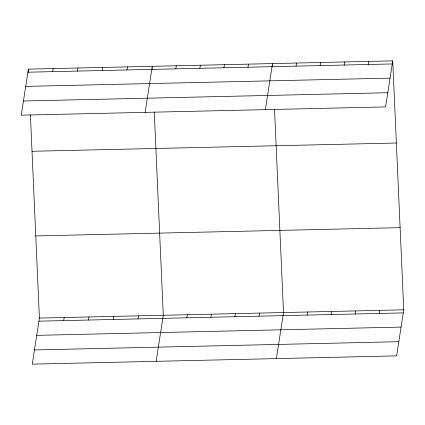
<?xml version="1.0" encoding="UTF-8"?>
<svg xmlns="http://www.w3.org/2000/svg" width="425" height="425" viewBox="0 0 425 425"><rect width="100%" height="100%" fill="white"/><g stroke="black" fill="none" stroke-linecap="round" stroke-linejoin="round"><path stroke-width="0.64" d="M28.379 69.126L21.25 115.18L385.597 106.919L392.732 60.86L28.379 69.126L28.528 72.436M52.679 71.644L53.157 68.563M77.456 71.087L77.929 68M30.403 114.84L39.403 318.081L32.268 364.14L396.621 355.874L403.75 309.82L392.732 60.86M102.228 70.523L102.707 67.442M63.697 320.604L64.175 317.517M127.006 69.96L127.484 66.879M88.474 320.041L88.953 316.96M145.127 112.37L152.256 66.316L152.405 69.631M113.252 319.478L113.73 316.397M175.828 68.855L176.306 65.769M138.024 318.915L138.502 315.833M199.877 68.308L200.35 65.227M156.15 361.33L163.28 315.27L154.28 112.03M223.922 67.761L224.4 64.68M186.851 317.81L187.324 314.728M247.972 67.219L248.444 64.132M210.896 317.263L211.374 314.181M265.365 109.645L272.494 63.591L272.643 66.9M234.945 316.721L235.418 313.634M296.066 66.125L296.538 63.043M258.99 316.173L259.468 313.092M320.11 65.583L320.588 62.496M276.383 358.599L283.512 312.545L274.518 109.305M344.16 65.036L344.638 61.954M307.084 315.084L307.562 311.998M368.204 64.488L368.682 61.407M331.133 314.537L331.606 311.456M355.178 313.99L355.656 310.909M379.228 313.448L379.7 310.362M27.901 72.207L392.254 63.947M25.707 86.392L390.054 78.126M23.444 101.001L387.797 92.735M32.018 151.279L396.366 143.018M35.764 235.928L400.111 227.662M39.403 318.081L403.75 309.82M38.925 321.162L403.272 312.901M36.731 335.346L401.078 327.08M34.468 349.956L398.815 341.695"/></g></svg>
